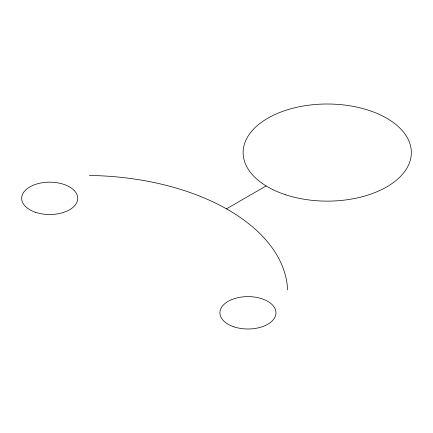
<?xml version="1.0" encoding="UTF-8"?>
<svg xmlns="http://www.w3.org/2000/svg" width="433" height="433" viewBox="0 0 433 433"><rect width="100%" height="100%" fill="white"/><g stroke="black" fill="none" stroke-linecap="round" stroke-linejoin="round"><path stroke-width="0.65" d="M226.459 208.841L266.111 185.952M89.339 175.457A203.266 117.354 0 0 1 287.588 289.915M285.185 194.623A84.11 48.561 0 0 0 411.35 152.568A84.11 48.561 0 0 0 285.185 110.512A84.11 48.561 0 0 0 285.185 194.623M233.917 326.828A28.037 16.189 0 0 0 275.978 312.81A28.037 16.189 0 0 0 233.917 298.792A28.037 16.189 0 0 0 233.917 326.828M35.668 212.365A28.037 16.189 0 0 0 77.724 198.346A28.037 16.189 0 0 0 35.668 184.334A28.037 16.189 0 0 0 35.668 212.365"/></g></svg>
